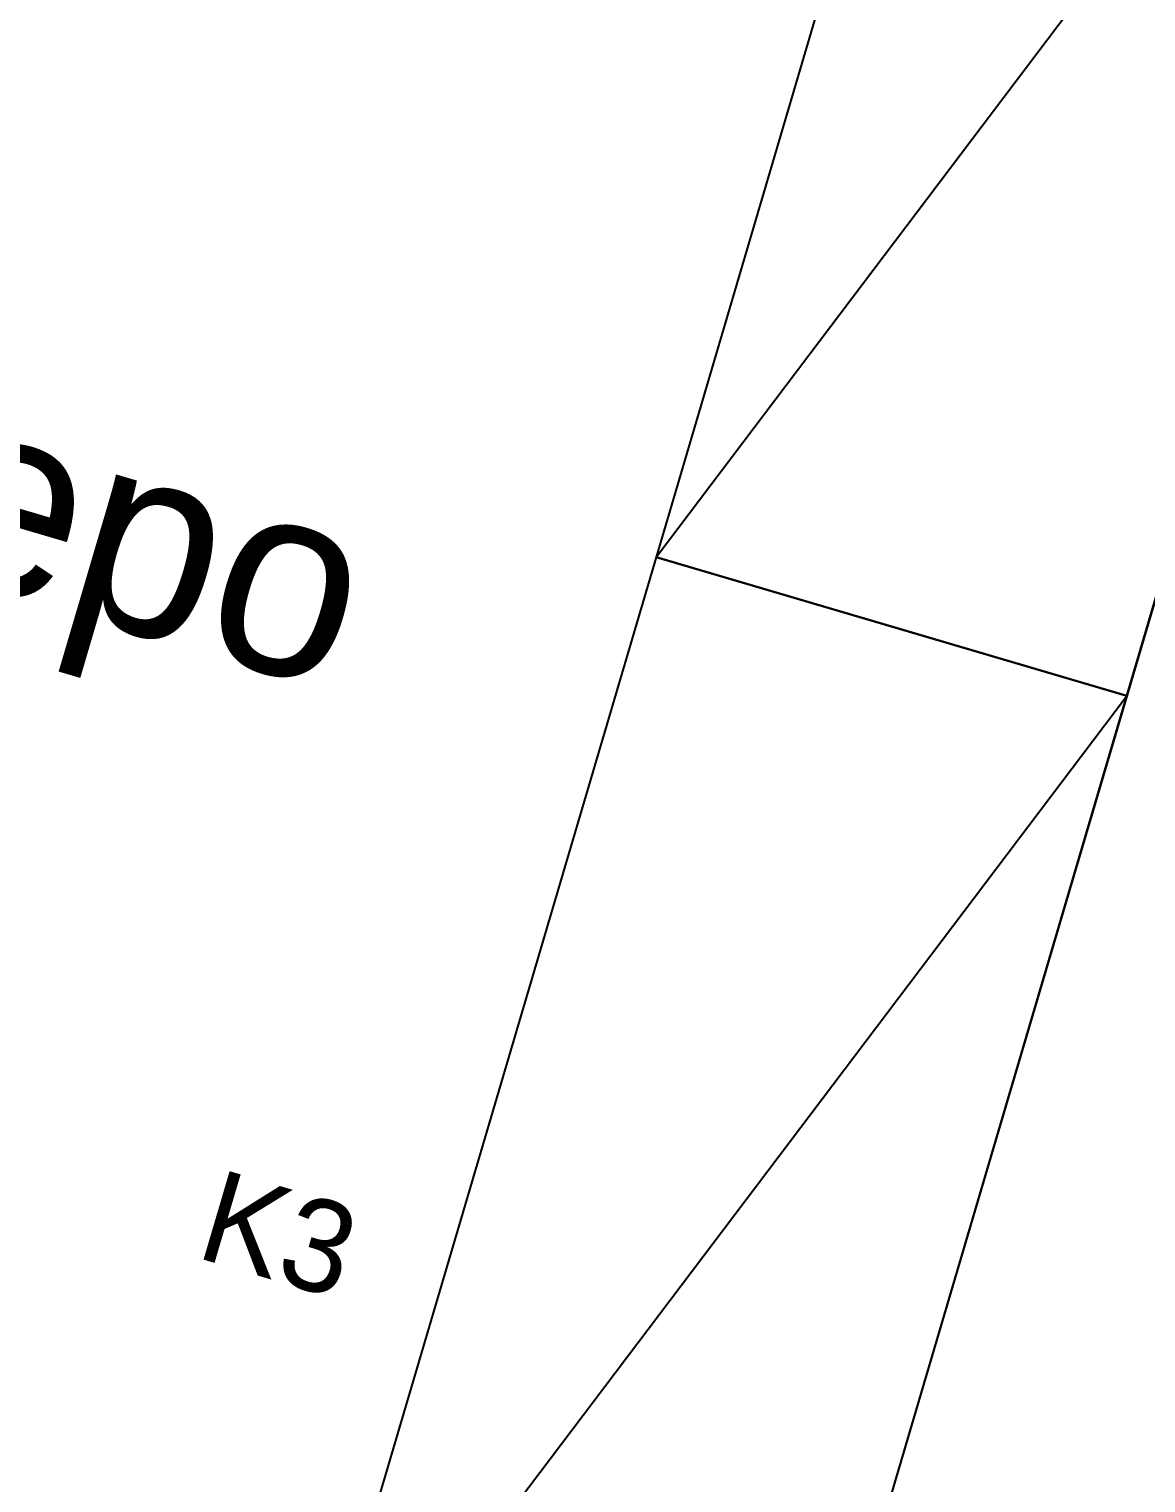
# Model space of a CAD drawing. Header units: millimetres. Extents: x 62878 to 70819, y -67946 to -61850.
# Drawn here: x 67451.4 to 67556.1, y -66924.2 to -66787.9 of the extents above; entities that cross this region are included whole.
import ezdxf
from ezdxf.enums import TextEntityAlignment as Align

# ---------------------------------------------------------------- set-up
doc = ezdxf.new("R2010")
doc.units = ezdxf.units.MM
doc.layers.add('ÇATI K', color=254, linetype='Continuous')
doc.styles.add('TAKSİM', font='GOTHIC.TTF', dxfattribs={"height": 20})

msp = doc.modelspace()

# ---------------------------------------------------------------- linework, layer by layer
at = {"color": 0}
for p, q in [((67510.17, -66837.37), (67588.79, -66733.35)), ((67475.67, -66954.39), (67554.29, -66850.37))]:
    msp.add_line(p, q, dxfattribs=at)
for points in [[(67510.17, -66837.37), (67554.29, -66850.37), (67588.79, -66733.35), (67544.66, -66720.34)], [(67475.67, -66954.39), (67519.8, -66967.39), (67554.29, -66850.37), (67510.17, -66837.37)]]:
    msp.add_lwpolyline(points, close=True, dxfattribs=at)
at = {"layer": 'ÇATI K', "color": 0}
msp.add_line((67611.29, -66657), (67485.3, -67084.42), dxfattribs=at)

# ---------------------------------------------------------------- texts
at = {"style": 'TAKSİM'}
msp.add_text('kuru depo', height=18, rotation=343.5761, dxfattribs=at).set_placement((67377.15, -66819.73))
msp.add_text('K3', height=8.64, rotation=343.5761, dxfattribs=at).set_placement((67473.63, -66904.95), align=Align.CENTER)

doc.saveas('drawing.dxf')
